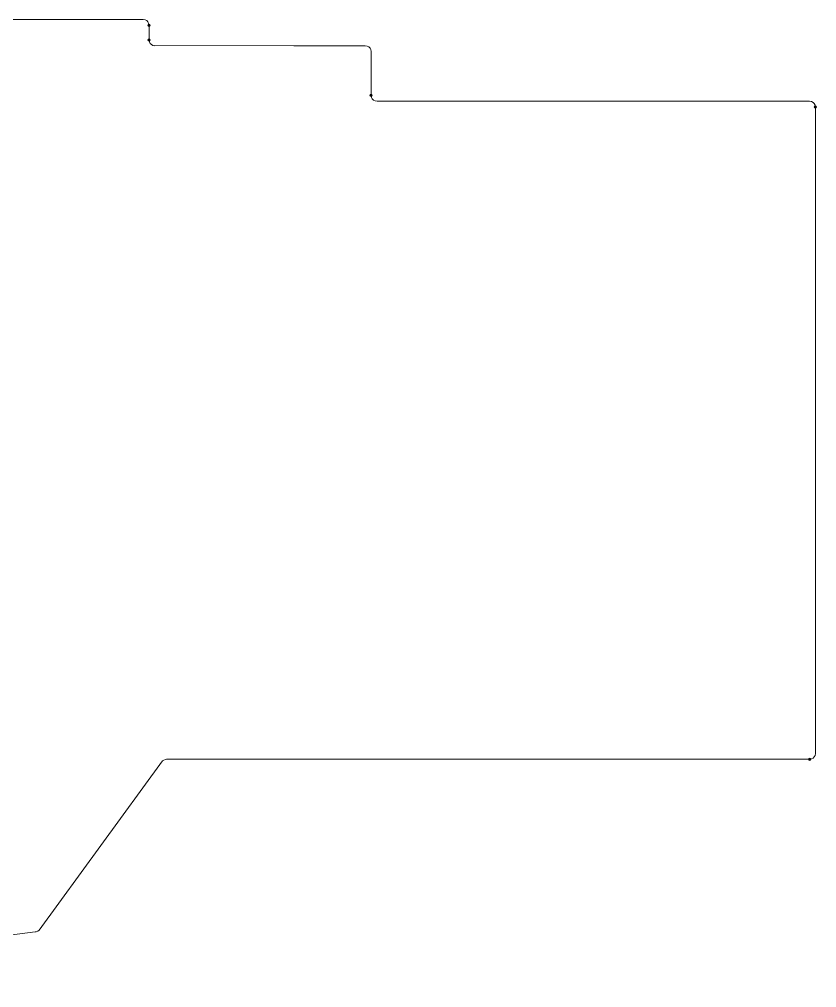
# Model space of a CAD drawing. Header units: millimetres. Extents: x 13 to 288, y 89 to 180.
# Drawn here: x 219.7 to 287.9, y 97.3 to 180.1 of the extents above; entities that cross this region are included whole.
import ezdxf

# ---------------------------------------------------------------- set-up
doc = ezdxf.new("R2010")
doc.units = ezdxf.units.MM
doc.header["$MEASUREMENT"] = 0
doc.layers.add('Layer 1', color=7, linetype='Continuous', lineweight=0)

# ---------------------------------------------------------------- blocks, each defined once
blk = doc.blocks.new('Block_21')
at = {"layer": 'Layer 1', "true_color": 0x2f2d31, "transparency": 33554687}
h = blk.add_hatch(color=250, dxfattribs=at)
h.dxf.hatch_style = 2
edge = h.paths.add_edge_path()
edge.add_spline(control_points=[(249.872, 173.271), (249.872, 173.271), (249.801, 173.403), (249.801, 173.403)], knot_values=[0, 0, 0, 0, 1, 1, 1, 1], degree=3, periodic=0)
edge.add_line((249.801, 173.403), (249.872, 173.271))
h = blk.add_hatch(color=250, dxfattribs=at)
h.dxf.hatch_style = 2
edge = h.paths.add_edge_path()
edge.add_spline(control_points=[(221.114, 102.077), (221.114, 102.077), (221.023, 102.07), (221.023, 102.07)], knot_values=[0, 0, 0, 0, 1, 1, 1, 1], degree=3, periodic=0)
edge.add_line((221.023, 102.07), (221.114, 102.077))
at = {"layer": 'Layer 1', "color": 250, "lineweight": 20, "true_color": 0x2f2d31}
for points in [[(249.872, 173.271), (249.872, 173.271), (249.801, 173.403), (249.801, 173.403)], [(221.114, 102.077), (221.114, 102.077), (221.023, 102.07), (221.023, 102.07)]]:
    blk.add_open_spline(points, degree=3, dxfattribs=at)
blk = doc.blocks.new('Block_22')
at = {"layer": 'Layer 1', "true_color": 0x2f2d31, "transparency": 33554687}
h = blk.add_hatch(color=250, dxfattribs=at)
h.dxf.hatch_style = 2
edge = h.paths.add_edge_path()
edge.add_spline(control_points=[(231.274, 177.822), (231.274, 177.822), (243.146, 177.82), (243.146, 177.82)], knot_values=[0, 0, 0, 0, 1, 1, 1, 1], degree=3, periodic=0)
edge.add_line((243.146, 177.82), (231.274, 177.822))
h = blk.add_hatch(color=250, dxfattribs=at)
h.dxf.hatch_style = 2
edge = h.paths.add_edge_path()
edge.add_spline(control_points=[(249.273, 177.82), (249.273, 177.82), (243.146, 177.82), (243.146, 177.82)], knot_values=[0, 0, 0, 0, 1, 1, 1, 1], degree=3, periodic=0)
edge.add_line((243.146, 177.82), (249.273, 177.82))
at = {"layer": 'Layer 1', "color": 250, "lineweight": 20, "true_color": 0x2f2d31}
for points in [[(231.274, 177.822), (231.274, 177.822), (243.146, 177.82), (243.146, 177.82)], [(249.273, 177.82), (249.273, 177.82), (243.146, 177.82), (243.146, 177.82)]]:
    blk.add_open_spline(points, degree=3, dxfattribs=at)
blk = doc.blocks.new('Block_23')
at = {"layer": 'Layer 1', "true_color": 0x2f2d31, "transparency": 33554687}
h = blk.add_hatch(color=250, dxfattribs=at)
h.dxf.hatch_style = 2
edge = h.paths.add_edge_path()
edge.add_spline(control_points=[(213.273, 180.07), (213.273, 180.07), (230.273, 180.07), (230.273, 180.07)], knot_values=[0, 0, 0, 0, 1, 1, 1, 1], degree=3, periodic=0)
edge.add_line((230.273, 180.07), (213.273, 180.07))
h = blk.add_hatch(color=250, dxfattribs=at)
h.dxf.hatch_style = 2
edge = h.paths.add_edge_path()
edge.add_spline(control_points=[(230.802, 178.153), (230.802, 178.153), (230.774, 178.32), (230.774, 178.32)], knot_values=[0, 0, 0, 0, 1, 1, 1, 1], degree=3, periodic=0)
edge.add_line((230.774, 178.32), (230.802, 178.153))
h = blk.add_hatch(color=250, dxfattribs=at)
h.dxf.hatch_style = 2
edge = h.paths.add_edge_path()
edge.add_spline(control_points=[(249.801, 173.403), (249.801, 173.403), (249.773, 173.571), (249.773, 173.571)], knot_values=[0, 0, 0, 0, 1, 1, 1, 1], degree=3, periodic=0)
edge.add_line((249.773, 173.571), (249.801, 173.403))
h = blk.add_hatch(color=250, dxfattribs=at)
h.dxf.hatch_style = 2
edge = h.paths.add_edge_path()
edge.add_spline(control_points=[(287.743, 172.737), (287.743, 172.737), (287.774, 172.57), (287.774, 172.57)], knot_values=[0, 0, 0, 0, 1, 1, 1, 1], degree=3, periodic=0)
edge.add_line((287.774, 172.57), (287.743, 172.737))
at = {"layer": 'Layer 1', "color": 250, "lineweight": 20, "true_color": 0x2f2d31}
for points in [[(213.273, 180.07), (213.273, 180.07), (230.273, 180.07), (230.273, 180.07)], [(230.802, 178.153), (230.802, 178.153), (230.774, 178.32), (230.774, 178.32)], [(249.801, 173.403), (249.801, 173.403), (249.773, 173.571), (249.773, 173.571)], [(287.743, 172.737), (287.743, 172.737), (287.774, 172.57), (287.774, 172.57)]]:
    blk.add_open_spline(points, degree=3, dxfattribs=at)
blk = doc.blocks.new('Block_24')
at = {"layer": 'Layer 1', "true_color": 0x2f2d31, "transparency": 33554687}
h = blk.add_hatch(color=250, dxfattribs=at)
h.dxf.hatch_style = 2
edge = h.paths.add_edge_path()
edge.add_spline(control_points=[(230.273, 180.07), (230.273, 180.07), (230.444, 180.04), (230.444, 180.04)], knot_values=[0, 0, 0, 0, 1, 1, 1, 1], degree=3, periodic=0)
edge.add_line((230.444, 180.04), (230.273, 180.07))
h = blk.add_hatch(color=250, dxfattribs=at)
h.dxf.hatch_style = 2
edge = h.paths.add_edge_path()
edge.add_spline(control_points=[(230.672, 179.87), (230.672, 179.87), (230.743, 179.74), (230.743, 179.74)], knot_values=[0, 0, 0, 0, 1, 1, 1, 1], degree=3, periodic=0)
edge.add_line((230.743, 179.74), (230.672, 179.87))
h = blk.add_hatch(color=250, dxfattribs=at)
h.dxf.hatch_style = 2
edge = h.paths.add_edge_path()
edge.add_spline(control_points=[(249.674, 177.619), (249.674, 177.619), (249.745, 177.487), (249.745, 177.487)], knot_values=[0, 0, 0, 0, 1, 1, 1, 1], degree=3, periodic=0)
edge.add_line((249.745, 177.487), (249.674, 177.619))
h = blk.add_hatch(color=250, dxfattribs=at)
h.dxf.hatch_style = 2
edge = h.paths.add_edge_path()
edge.add_spline(control_points=[(287.273, 173.07), (287.273, 173.07), (287.444, 173.04), (287.444, 173.04)], knot_values=[0, 0, 0, 0, 1, 1, 1, 1], degree=3, periodic=0)
edge.add_line((287.444, 173.04), (287.273, 173.07))
h = blk.add_hatch(color=250, dxfattribs=at)
h.dxf.hatch_style = 2
edge = h.paths.add_edge_path()
edge.add_spline(control_points=[(287.774, 172.57), (287.774, 172.57), (287.774, 117.322), (287.774, 117.322)], knot_values=[0, 0, 0, 0, 1, 1, 1, 1], degree=3, periodic=0)
edge.add_line((287.774, 117.322), (287.774, 172.57))
h = blk.add_hatch(color=250, dxfattribs=at)
h.dxf.hatch_style = 2
edge = h.paths.add_edge_path()
edge.add_spline(control_points=[(231.919, 116.674), (231.919, 116.674), (232.034, 116.758), (232.034, 116.758)], knot_values=[0, 0, 0, 0, 1, 1, 1, 1], degree=3, periodic=0)
edge.add_line((232.034, 116.758), (231.919, 116.674))
h = blk.add_hatch(color=250, dxfattribs=at)
h.dxf.hatch_style = 2
edge = h.paths.add_edge_path()
edge.add_spline(control_points=[(232.034, 116.758), (232.034, 116.758), (232.181, 116.812), (232.181, 116.812)], knot_values=[0, 0, 0, 0, 1, 1, 1, 1], degree=3, periodic=0)
edge.add_line((232.181, 116.812), (232.034, 116.758))
h = blk.add_hatch(color=250, dxfattribs=at)
h.dxf.hatch_style = 2
edge = h.paths.add_edge_path()
edge.add_spline(control_points=[(287.273, 116.819), (287.273, 116.819), (281.147, 116.819), (281.147, 116.819)], knot_values=[0, 0, 0, 0, 1, 1, 1, 1], degree=3, periodic=0)
edge.add_line((281.147, 116.819), (287.273, 116.819))
h = blk.add_hatch(color=250, dxfattribs=at)
h.dxf.hatch_style = 2
edge = h.paths.add_edge_path()
edge.add_spline(control_points=[(221.023, 102.07), (221.023, 102.07), (184.353, 97.299), (184.353, 97.299)], knot_values=[0, 0, 0, 0, 1, 1, 1, 1], degree=3, periodic=0)
edge.add_line((184.353, 97.299), (221.023, 102.07))
h = blk.add_hatch(color=250, dxfattribs=at)
h.dxf.hatch_style = 2
edge = h.paths.add_edge_path()
edge.add_spline(control_points=[(221.376, 102.217), (221.376, 102.217), (221.261, 102.13), (221.261, 102.13)], knot_values=[0, 0, 0, 0, 1, 1, 1, 1], degree=3, periodic=0)
edge.add_line((221.261, 102.13), (221.376, 102.217))
at = {"layer": 'Layer 1', "color": 250, "lineweight": 20, "true_color": 0x2f2d31}
for points in [[(230.273, 180.07), (230.273, 180.07), (230.444, 180.04), (230.444, 180.04)], [(230.672, 179.87), (230.672, 179.87), (230.743, 179.74), (230.743, 179.74)], [(249.674, 177.619), (249.674, 177.619), (249.745, 177.487), (249.745, 177.487)], [(287.273, 173.07), (287.273, 173.07), (287.444, 173.04), (287.444, 173.04)], [(287.774, 172.57), (287.774, 172.57), (287.774, 117.322), (287.774, 117.322)], [(231.919, 116.674), (231.919, 116.674), (232.034, 116.758), (232.034, 116.758)], [(232.034, 116.758), (232.034, 116.758), (232.181, 116.812), (232.181, 116.812)], [(287.273, 116.819), (287.273, 116.819), (281.147, 116.819), (281.147, 116.819)], [(221.023, 102.07), (221.023, 102.07), (184.353, 97.299), (184.353, 97.299)], [(221.376, 102.217), (221.376, 102.217), (221.261, 102.13), (221.261, 102.13)]]:
    blk.add_open_spline(points, degree=3, dxfattribs=at)
blk = doc.blocks.new('Block_25')
at = {"layer": 'Layer 1', "true_color": 0x2f2d31, "transparency": 33554687}
h = blk.add_hatch(color=250, dxfattribs=at)
h.dxf.hatch_style = 2
edge = h.paths.add_edge_path()
edge.add_spline(control_points=[(230.873, 178.021), (230.873, 178.021), (230.802, 178.153), (230.802, 178.153)], knot_values=[0, 0, 0, 0, 1, 1, 1, 1], degree=3, periodic=0)
edge.add_line((230.802, 178.153), (230.873, 178.021))
h = blk.add_hatch(color=250, dxfattribs=at)
h.dxf.hatch_style = 2
edge = h.paths.add_edge_path()
edge.add_spline(control_points=[(249.572, 177.718), (249.572, 177.718), (249.674, 177.619), (249.674, 177.619)], knot_values=[0, 0, 0, 0, 1, 1, 1, 1], degree=3, periodic=0)
edge.add_line((249.674, 177.619), (249.572, 177.718))
h = blk.add_hatch(color=250, dxfattribs=at)
h.dxf.hatch_style = 2
edge = h.paths.add_edge_path()
edge.add_spline(control_points=[(249.773, 177.322), (249.773, 177.322), (249.773, 173.571), (249.773, 173.571)], knot_values=[0, 0, 0, 0, 1, 1, 1, 1], degree=3, periodic=0)
edge.add_line((249.773, 173.571), (249.773, 177.322))
h = blk.add_hatch(color=250, dxfattribs=at)
h.dxf.hatch_style = 2
edge = h.paths.add_edge_path()
edge.add_spline(control_points=[(249.971, 173.172), (249.971, 173.172), (249.872, 173.271), (249.872, 173.271)], knot_values=[0, 0, 0, 0, 1, 1, 1, 1], degree=3, periodic=0)
edge.add_line((249.872, 173.271), (249.971, 173.172))
h = blk.add_hatch(color=250, dxfattribs=at)
h.dxf.hatch_style = 2
edge = h.paths.add_edge_path()
edge.add_spline(control_points=[(250.103, 173.101), (250.103, 173.101), (249.971, 173.172), (249.971, 173.172)], knot_values=[0, 0, 0, 0, 1, 1, 1, 1], degree=3, periodic=0)
edge.add_line((249.971, 173.172), (250.103, 173.101))
h = blk.add_hatch(color=250, dxfattribs=at)
h.dxf.hatch_style = 2
edge = h.paths.add_edge_path()
edge.add_spline(control_points=[(287.444, 173.04), (287.444, 173.04), (287.573, 172.969), (287.573, 172.969)], knot_values=[0, 0, 0, 0, 1, 1, 1, 1], degree=3, periodic=0)
edge.add_line((287.573, 172.969), (287.444, 173.04))
h = blk.add_hatch(color=250, dxfattribs=at)
h.dxf.hatch_style = 2
edge = h.paths.add_edge_path()
edge.add_spline(control_points=[(232.181, 116.812), (232.181, 116.812), (232.272, 116.819), (232.272, 116.819)], knot_values=[0, 0, 0, 0, 1, 1, 1, 1], degree=3, periodic=0)
edge.add_line((232.272, 116.819), (232.181, 116.812))
h = blk.add_hatch(color=250, dxfattribs=at)
h.dxf.hatch_style = 2
edge = h.paths.add_edge_path()
edge.add_spline(control_points=[(232.272, 116.819), (232.272, 116.819), (243.245, 116.822), (243.245, 116.822)], knot_values=[0, 0, 0, 0, 1, 1, 1, 1], degree=3, periodic=0)
edge.add_line((243.245, 116.822), (232.272, 116.819))
h = blk.add_hatch(color=250, dxfattribs=at)
h.dxf.hatch_style = 2
edge = h.paths.add_edge_path()
edge.add_spline(control_points=[(287.441, 116.85), (287.441, 116.85), (287.273, 116.819), (287.273, 116.819)], knot_values=[0, 0, 0, 0, 1, 1, 1, 1], degree=3, periodic=0)
edge.add_line((287.273, 116.819), (287.441, 116.85))
h = blk.add_hatch(color=250, dxfattribs=at)
h.dxf.hatch_style = 2
edge = h.paths.add_edge_path()
edge.add_spline(control_points=[(287.774, 117.32), (287.774, 117.32), (287.743, 117.15), (287.743, 117.15)], knot_values=[0, 0, 0, 0, 1, 1, 1, 1], degree=3, periodic=0)
edge.add_line((287.743, 117.15), (287.774, 117.32))
h = blk.add_hatch(color=250, dxfattribs=at)
h.dxf.hatch_style = 2
edge = h.paths.add_edge_path()
edge.add_spline(control_points=[(231.919, 116.674), (231.919, 116.674), (221.376, 102.217), (221.376, 102.217)], knot_values=[0, 0, 0, 0, 1, 1, 1, 1], degree=3, periodic=0)
edge.add_line((221.376, 102.217), (231.919, 116.674))
at = {"layer": 'Layer 1', "color": 250, "lineweight": 20, "true_color": 0x2f2d31}
for points in [[(230.873, 178.021), (230.873, 178.021), (230.802, 178.153), (230.802, 178.153)], [(249.572, 177.718), (249.572, 177.718), (249.674, 177.619), (249.674, 177.619)], [(249.773, 177.322), (249.773, 177.322), (249.773, 173.571), (249.773, 173.571)], [(249.971, 173.172), (249.971, 173.172), (249.872, 173.271), (249.872, 173.271)], [(250.103, 173.101), (250.103, 173.101), (249.971, 173.172), (249.971, 173.172)], [(287.444, 173.04), (287.444, 173.04), (287.573, 172.969), (287.573, 172.969)], [(232.181, 116.812), (232.181, 116.812), (232.272, 116.819), (232.272, 116.819)], [(232.272, 116.819), (232.272, 116.819), (243.245, 116.822), (243.245, 116.822)], [(287.441, 116.85), (287.441, 116.85), (287.273, 116.819), (287.273, 116.819)], [(287.774, 117.32), (287.774, 117.32), (287.743, 117.15), (287.743, 117.15)], [(231.919, 116.674), (231.919, 116.674), (221.376, 102.217), (221.376, 102.217)]]:
    blk.add_open_spline(points, degree=3, dxfattribs=at)
blk = doc.blocks.new('Block_26')
at = {"layer": 'Layer 1', "true_color": 0x2f2d31, "transparency": 33554687}
h = blk.add_hatch(color=250, dxfattribs=at)
h.dxf.hatch_style = 2
edge = h.paths.add_edge_path()
edge.add_arc((249.773, 173.571), 0.1, 0, 360)
h = blk.add_hatch(color=250, dxfattribs=at)
h.dxf.hatch_style = 2
edge = h.paths.add_edge_path()
edge.add_arc((287.774, 172.57), 0.1, 0, 360)
at = {"layer": 'Layer 1'}
for centre in [(249.773, 173.571), (287.774, 172.57)]:
    blk.add_circle(centre, 0.1, dxfattribs=at)
blk = doc.blocks.new('Block_27')
at = {"layer": 'Layer 1', "true_color": 0x2f2d31, "transparency": 33554687}
h = blk.add_hatch(color=250, dxfattribs=at)
h.dxf.hatch_style = 2
edge = h.paths.add_edge_path()
edge.add_spline(control_points=[(230.444, 180.04), (230.444, 180.04), (230.573, 179.969), (230.573, 179.969)], knot_values=[0, 0, 0, 0, 1, 1, 1, 1], degree=3, periodic=0)
edge.add_line((230.573, 179.969), (230.444, 180.04))
h = blk.add_hatch(color=250, dxfattribs=at)
h.dxf.hatch_style = 2
edge = h.paths.add_edge_path()
edge.add_spline(control_points=[(230.743, 179.74), (230.743, 179.74), (230.774, 179.57), (230.774, 179.57)], knot_values=[0, 0, 0, 0, 1, 1, 1, 1], degree=3, periodic=0)
edge.add_line((230.774, 179.57), (230.743, 179.74))
h = blk.add_hatch(color=250, dxfattribs=at)
h.dxf.hatch_style = 2
edge = h.paths.add_edge_path()
edge.add_spline(control_points=[(230.774, 179.57), (230.774, 179.57), (230.774, 178.32), (230.774, 178.32)], knot_values=[0, 0, 0, 0, 1, 1, 1, 1], degree=3, periodic=0)
edge.add_line((230.774, 178.32), (230.774, 179.57))
h = blk.add_hatch(color=250, dxfattribs=at)
h.dxf.hatch_style = 2
edge = h.paths.add_edge_path()
edge.add_spline(control_points=[(230.972, 177.922), (230.972, 177.922), (230.873, 178.021), (230.873, 178.021)], knot_values=[0, 0, 0, 0, 1, 1, 1, 1], degree=3, periodic=0)
edge.add_line((230.873, 178.021), (230.972, 177.922))
h = blk.add_hatch(color=250, dxfattribs=at)
h.dxf.hatch_style = 2
edge = h.paths.add_edge_path()
edge.add_spline(control_points=[(249.745, 177.487), (249.745, 177.487), (249.773, 177.32), (249.773, 177.32)], knot_values=[0, 0, 0, 0, 1, 1, 1, 1], degree=3, periodic=0)
edge.add_line((249.773, 177.32), (249.745, 177.487))
h = blk.add_hatch(color=250, dxfattribs=at)
h.dxf.hatch_style = 2
edge = h.paths.add_edge_path()
edge.add_spline(control_points=[(250.273, 173.07), (250.273, 173.07), (287.273, 173.07), (287.273, 173.07)], knot_values=[0, 0, 0, 0, 1, 1, 1, 1], degree=3, periodic=0)
edge.add_line((287.273, 173.07), (250.273, 173.07))
h = blk.add_hatch(color=250, dxfattribs=at)
h.dxf.hatch_style = 2
edge = h.paths.add_edge_path()
edge.add_spline(control_points=[(287.675, 172.869), (287.675, 172.869), (287.743, 172.737), (287.743, 172.737)], knot_values=[0, 0, 0, 0, 1, 1, 1, 1], degree=3, periodic=0)
edge.add_line((287.743, 172.737), (287.675, 172.869))
h = blk.add_hatch(color=250, dxfattribs=at)
h.dxf.hatch_style = 2
edge = h.paths.add_edge_path()
edge.add_spline(control_points=[(243.245, 116.822), (243.245, 116.822), (281.147, 116.819), (281.147, 116.819)], knot_values=[0, 0, 0, 0, 1, 1, 1, 1], degree=3, periodic=0)
edge.add_line((281.147, 116.819), (243.245, 116.822))
h = blk.add_hatch(color=250, dxfattribs=at)
h.dxf.hatch_style = 2
edge = h.paths.add_edge_path()
edge.add_spline(control_points=[(287.571, 116.918), (287.571, 116.918), (287.441, 116.85), (287.441, 116.85)], knot_values=[0, 0, 0, 0, 1, 1, 1, 1], degree=3, periodic=0)
edge.add_line((287.441, 116.85), (287.571, 116.918))
h = blk.add_hatch(color=250, dxfattribs=at)
h.dxf.hatch_style = 2
edge = h.paths.add_edge_path()
edge.add_spline(control_points=[(221.261, 102.13), (221.261, 102.13), (221.114, 102.077), (221.114, 102.077)], knot_values=[0, 0, 0, 0, 1, 1, 1, 1], degree=3, periodic=0)
edge.add_line((221.114, 102.077), (221.261, 102.13))
at = {"layer": 'Layer 1', "color": 250, "lineweight": 20, "true_color": 0x2f2d31}
for points in [[(230.444, 180.04), (230.444, 180.04), (230.573, 179.969), (230.573, 179.969)], [(230.743, 179.74), (230.743, 179.74), (230.774, 179.57), (230.774, 179.57)], [(230.774, 179.57), (230.774, 179.57), (230.774, 178.32), (230.774, 178.32)], [(230.972, 177.922), (230.972, 177.922), (230.873, 178.021), (230.873, 178.021)], [(249.745, 177.487), (249.745, 177.487), (249.773, 177.32), (249.773, 177.32)], [(250.273, 173.07), (250.273, 173.07), (287.273, 173.07), (287.273, 173.07)], [(287.675, 172.869), (287.675, 172.869), (287.743, 172.737), (287.743, 172.737)], [(243.245, 116.822), (243.245, 116.822), (281.147, 116.819), (281.147, 116.819)], [(287.571, 116.918), (287.571, 116.918), (287.441, 116.85), (287.441, 116.85)], [(221.261, 102.13), (221.261, 102.13), (221.114, 102.077), (221.114, 102.077)]]:
    blk.add_open_spline(points, degree=3, dxfattribs=at)
blk = doc.blocks.new('Block_28')
at = {"layer": 'Layer 1', "true_color": 0x2f2d31, "transparency": 33554687}
h = blk.add_hatch(color=250, dxfattribs=at)
h.dxf.hatch_style = 2
edge = h.paths.add_edge_path()
edge.add_spline(control_points=[(230.573, 179.969), (230.573, 179.969), (230.672, 179.87), (230.672, 179.87)], knot_values=[0, 0, 0, 0, 1, 1, 1, 1], degree=3, periodic=0)
edge.add_line((230.672, 179.87), (230.573, 179.969))
h = blk.add_hatch(color=250, dxfattribs=at)
h.dxf.hatch_style = 2
edge = h.paths.add_edge_path()
edge.add_spline(control_points=[(231.104, 177.85), (231.104, 177.85), (230.972, 177.922), (230.972, 177.922)], knot_values=[0, 0, 0, 0, 1, 1, 1, 1], degree=3, periodic=0)
edge.add_line((230.972, 177.922), (231.104, 177.85))
h = blk.add_hatch(color=250, dxfattribs=at)
h.dxf.hatch_style = 2
edge = h.paths.add_edge_path()
edge.add_spline(control_points=[(231.274, 177.82), (231.274, 177.82), (231.104, 177.85), (231.104, 177.85)], knot_values=[0, 0, 0, 0, 1, 1, 1, 1], degree=3, periodic=0)
edge.add_line((231.104, 177.85), (231.274, 177.82))
h = blk.add_hatch(color=250, dxfattribs=at)
h.dxf.hatch_style = 2
edge = h.paths.add_edge_path()
edge.add_spline(control_points=[(249.273, 177.82), (249.273, 177.82), (249.443, 177.789), (249.443, 177.789)], knot_values=[0, 0, 0, 0, 1, 1, 1, 1], degree=3, periodic=0)
edge.add_line((249.443, 177.789), (249.273, 177.82))
h = blk.add_hatch(color=250, dxfattribs=at)
h.dxf.hatch_style = 2
edge = h.paths.add_edge_path()
edge.add_spline(control_points=[(250.273, 173.07), (250.273, 173.07), (250.103, 173.101), (250.103, 173.101)], knot_values=[0, 0, 0, 0, 1, 1, 1, 1], degree=3, periodic=0)
edge.add_line((250.103, 173.101), (250.273, 173.07))
h = blk.add_hatch(color=250, dxfattribs=at)
h.dxf.hatch_style = 2
edge = h.paths.add_edge_path()
edge.add_spline(control_points=[(287.573, 172.969), (287.573, 172.969), (287.675, 172.869), (287.675, 172.869)], knot_values=[0, 0, 0, 0, 1, 1, 1, 1], degree=3, periodic=0)
edge.add_line((287.675, 172.869), (287.573, 172.969))
h = blk.add_hatch(color=250, dxfattribs=at)
h.dxf.hatch_style = 2
edge = h.paths.add_edge_path()
edge.add_spline(control_points=[(287.672, 117.02), (287.672, 117.02), (287.571, 116.918), (287.571, 116.918)], knot_values=[0, 0, 0, 0, 1, 1, 1, 1], degree=3, periodic=0)
edge.add_line((287.571, 116.918), (287.672, 117.02))
h = blk.add_hatch(color=250, dxfattribs=at)
h.dxf.hatch_style = 2
edge = h.paths.add_edge_path()
edge.add_spline(control_points=[(287.743, 117.15), (287.743, 117.15), (287.672, 117.02), (287.672, 117.02)], knot_values=[0, 0, 0, 0, 1, 1, 1, 1], degree=3, periodic=0)
edge.add_line((287.672, 117.02), (287.743, 117.15))
at = {"layer": 'Layer 1', "color": 250, "lineweight": 20, "true_color": 0x2f2d31}
for points in [[(230.573, 179.969), (230.573, 179.969), (230.672, 179.87), (230.672, 179.87)], [(231.104, 177.85), (231.104, 177.85), (230.972, 177.922), (230.972, 177.922)], [(231.274, 177.82), (231.274, 177.82), (231.104, 177.85), (231.104, 177.85)], [(249.273, 177.82), (249.273, 177.82), (249.443, 177.789), (249.443, 177.789)], [(250.273, 173.07), (250.273, 173.07), (250.103, 173.101), (250.103, 173.101)], [(287.573, 172.969), (287.573, 172.969), (287.675, 172.869), (287.675, 172.869)], [(287.672, 117.02), (287.672, 117.02), (287.571, 116.918), (287.571, 116.918)], [(287.743, 117.15), (287.743, 117.15), (287.672, 117.02), (287.672, 117.02)]]:
    blk.add_open_spline(points, degree=3, dxfattribs=at)
blk = doc.blocks.new('Block_29')
at = {"layer": 'Layer 1', "true_color": 0x2f2d31, "transparency": 33554687}
h = blk.add_hatch(color=250, dxfattribs=at)
h.dxf.hatch_style = 2
edge = h.paths.add_edge_path()
edge.add_spline(control_points=[(249.443, 177.789), (249.443, 177.789), (249.572, 177.718), (249.572, 177.718)], knot_values=[0, 0, 0, 0, 1, 1, 1, 1], degree=3, periodic=0)
edge.add_line((249.572, 177.718), (249.443, 177.789))
at = {"layer": 'Layer 1', "color": 250, "lineweight": 20, "true_color": 0x2f2d31}
blk.add_open_spline([(249.443, 177.789), (249.443, 177.789), (249.572, 177.718), (249.572, 177.718)], degree=3, dxfattribs=at)

msp = doc.modelspace()

# ---------------------------------------------------------------- hatches: boundary and pattern name
at = {"layer": 'Layer 1', "true_color": 0x2f2d31, "transparency": 33554687}
h = msp.add_hatch(color=250, dxfattribs=at)
h.dxf.hatch_style = 2
edge = h.paths.add_edge_path()
edge.add_arc((230.774, 179.57), 0.1, 0, 360)
h = msp.add_hatch(color=250, dxfattribs=at)
h.dxf.hatch_style = 2
edge = h.paths.add_edge_path()
edge.add_arc((230.774, 178.32), 0.1, 0, 360)
h = msp.add_hatch(color=250, dxfattribs=at)
h.dxf.hatch_style = 2
edge = h.paths.add_edge_path()
edge.add_arc((287.273, 116.819), 0.1, 0, 360)

# ---------------------------------------------------------------- linework, layer by layer
at = {"layer": 'Layer 1'}
for centre in [(230.774, 179.57), (230.774, 178.32), (287.273, 116.819)]:
    msp.add_circle(centre, 0.1, dxfattribs=at)

# ---------------------------------------------------------------- block references
for name in ['Block_21', 'Block_23', 'Block_25', 'Block_28', 'Block_27', 'Block_24', 'Block_29', 'Block_22', 'Block_26']:
    msp.add_blockref(name, (0, 0), dxfattribs=at)

doc.saveas('drawing.dxf')
